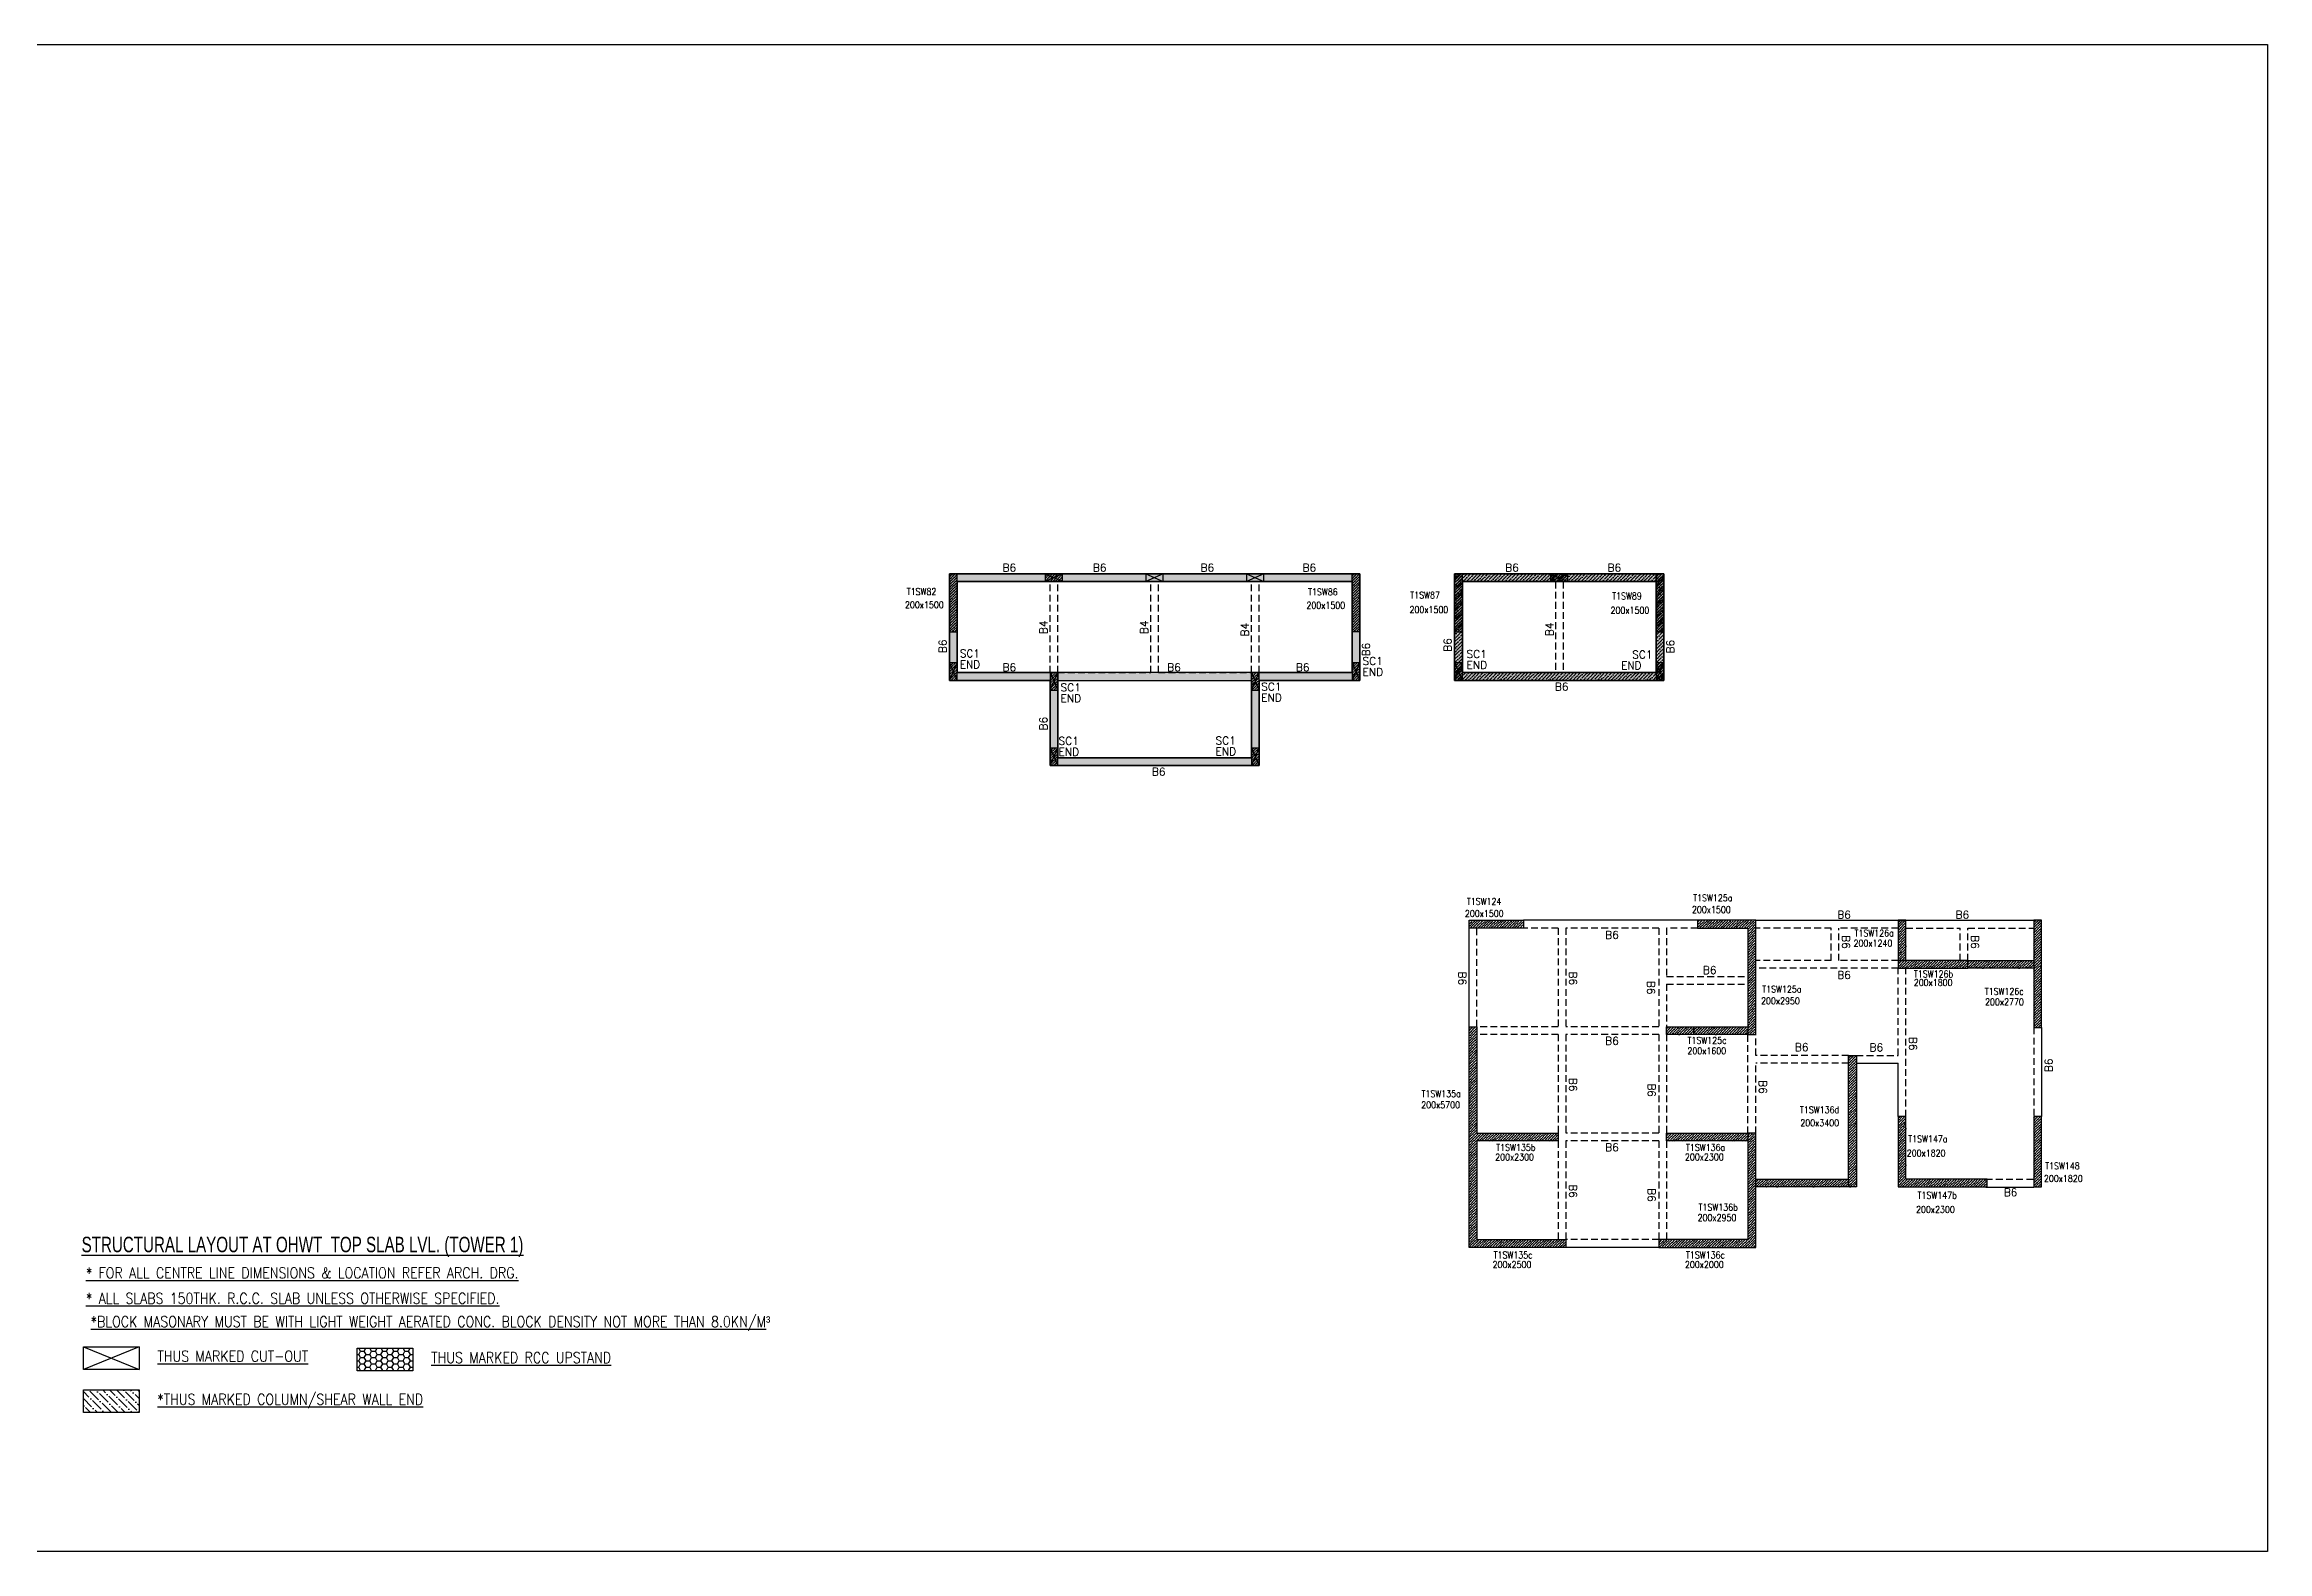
# Model space of a CAD drawing. Header units: millimetres. Extents: x 1078357 to 2594950, y -4969473 to -4636555.
# Drawn here: x 2537538 to 2594950, y -4675934 to -4636994 of the extents above; entities that cross this region are included whole.
import ezdxf

# ---------------------------------------------------------------- set-up
doc = ezdxf.new("R2010")
doc.units = ezdxf.units.MM
doc.header["$PDMODE"] = 35
for name, pattern in [('CENTER', [2, 1.25, -0.25, 0.25, -0.25]), ('CONTINOUS', [0]), ('HIDDEN', [0.375, 0.25, -0.125])]:
    doc.linetypes.add(name, pattern=pattern)
doc.layers.get('0').update_dxf_attribs({"lineweight": 0})
for name, color, linetype in [('B-200x300', 212, 'HIDDEN'), ('B-200x650', 241, 'HIDDEN'), ('NON STR. RCC WALL', 6, 'Continuous'), ('RCC WALL', 6, 'Continuous'), ('S TEXT', 7, 'Continuous'), ('S-COLUMN_SHEAR WALL', 1, 'Continuous'), ('S-CUT OUT', 3, 'Continuous'), ('S-LEGEND', 7, 'Continuous'), ('S.STUB COL', 6, 'Continuous')]:
    doc.layers.add(name, color=color, linetype=linetype)
for name, color, linetype, lineweight in [('Boundary', 40, 'Continuous', 30), ('COL. NO.', 30, 'Continuous', 25), ('COL. SIZE', 7, 'Continuous', 25), ('Origin', 40, 'Continuous', 30), ('RCC UPSTAND', 43, 'Continuous', 30)]:
    doc.layers.add(name, color=color, linetype=linetype, lineweight=lineweight)
doc.styles.add('ROMANS', font='romans.shx', dxfattribs={"width": 0.85})
doc.styles.add('SANSSERIF', font='sas_____.pfb')
pattern_1 = [(45, (2511031.77, -4821952.45), (33.67596, 123.478522), [158.75, -31.75, 0, -31.75])]
pattern_2 = [(45, (3444725.58, -9359796.776), (25.25697034, 92.60889125), [119.0625, -23.8125, 0, -23.8125])]
pattern_3 = [(45, (3444725.58, -9359796.776), (25.25697034, 92.60889125), [119.0625, -23.8125, 0, -23.8125])]
pattern_4 = [(45, (3463934.174, -9366698.59), (25.25697034, 92.60889125), [119.0625, -23.8125, 0, -23.8125])]

msp = doc.modelspace()

# ---------------------------------------------------------------- hatches: boundary and pattern name
at = {"linetype": 'CONTINOUS', "ltscale": 700}
h = msp.add_hatch(dxfattribs=at)
h.set_pattern_fill('ANSI36', color=8, scale=15)
h.set_pattern_definition(pattern_3)
h.paths.add_polyline_path([(2563381.8, -4650673.8), (2563381.8, -4650873.8), (2563831.8, -4650873.8), (2563831.8, -4650673.8)])
h = msp.add_hatch(dxfattribs=at)
h.set_pattern_fill('ANSI36', color=8, scale=15)
h.set_pattern_definition(pattern_3)
h.paths.add_polyline_path([(2576431.8, -4650673.8), (2576431.8, -4650873.8), (2576881.8, -4650873.8), (2576881.8, -4650673.8)])
h = msp.add_hatch(dxfattribs=at)
h.set_pattern_fill('ANSI36', color=8, scale=15)
h.set_pattern_definition(pattern_3)
h.paths.add_polyline_path([(2560906.8, -4653423.8), (2561106.8, -4653423.8), (2561106.8, -4652973.8), (2560906.8, -4652973.8)])
h = msp.add_hatch(dxfattribs=at)
h.set_pattern_fill('ANSI36', color=8, scale=15)
h.set_pattern_definition(pattern_3)
h.paths.add_polyline_path([(2571306.8, -4653423.8), (2571506.8, -4653423.8), (2571506.8, -4652973.8), (2571306.8, -4652973.8)])
h = msp.add_hatch(dxfattribs=at)
h.set_pattern_fill('ANSI36', color=8, scale=15)
h.set_pattern_definition(pattern_3)
h.paths.add_polyline_path([(2573956.8, -4653415.6), (2574156.8, -4653415.6), (2574156.8, -4652965.6), (2573956.8, -4652965.6)])
h = msp.add_hatch(dxfattribs=at)
h.set_pattern_fill('ANSI36', color=8, scale=15)
h.set_pattern_definition(pattern_3)
h.paths.add_polyline_path([(2579156.8, -4653415.6), (2579356.8, -4653415.6), (2579356.8, -4652965.6), (2579156.8, -4652965.6)])
h = msp.add_hatch(dxfattribs=at)
h.set_pattern_fill('ANSI36', color=8, scale=15)
h.set_pattern_definition(pattern_3)
h.paths.add_polyline_path([(2563506.8, -4653673.8), (2563706.8, -4653673.8), (2563706.8, -4653223.8), (2563506.8, -4653223.8)])
h = msp.add_hatch(dxfattribs=at)
h.set_pattern_fill('ANSI36', color=8, scale=15)
h.set_pattern_definition(pattern_3)
h.paths.add_polyline_path([(2568706.8, -4653673.8), (2568906.8, -4653673.8), (2568906.8, -4653223.8), (2568706.8, -4653223.8)])
h = msp.add_hatch(dxfattribs=at)
h.set_pattern_fill('ANSI36', color=8, scale=15)
h.set_pattern_definition(pattern_3)
h.paths.add_polyline_path([(2563506.8, -4655623.8), (2563706.8, -4655623.8), (2563706.8, -4655173.8), (2563506.8, -4655173.8)])
h = msp.add_hatch(dxfattribs=at)
h.set_pattern_fill('ANSI36', color=8, scale=15)
h.set_pattern_definition(pattern_3)
h.paths.add_polyline_path([(2568706.8, -4655623.8), (2568906.8, -4655623.8), (2568906.8, -4655173.8), (2568706.8, -4655173.8)])
at = {"layer": 'RCC UPSTAND'}
h = msp.add_hatch(dxfattribs=at)
h.set_pattern_fill('HONEY', color=8, scale=15, angle=180)
h.set_pattern_definition([(0, (1401235.126, -137933.227), (71.4375, 41.24445968), [47.625, -95.25]), (120, (1401235.126, -137933.227), (-71.43749984, 41.24445995), [47.625, -95.25]), (60, (1401235.126, -137933.227), (1.6e-07, 82.48891962), [-95.25, 47.625])])
h.paths.add_polyline_path([(2571506.8, -4650673.7), (2560906.8, -4650673.7), (2560906.8, -4653423.8), (2563506.8, -4653423.8), (2563506.8, -4655623.7), (2568906.8, -4655623.7), (2568906.8, -4653423.8), (2571506.8, -4653423.8)])
h.paths.add_polyline_path([(2571306.8, -4650873.7), (2561106.8, -4650873.7), (2561106.8, -4653223.8), (2563706.8, -4653223.8), (2563706.8, -4655423.7), (2568706.8, -4655423.7), (2568706.8, -4653223.8), (2571306.8, -4653223.8)], flags=16)
h = msp.add_hatch(dxfattribs=at)
h.set_pattern_fill('HONEY', color=8, scale=15, angle=180)
h.set_pattern_definition([(0, (324910.41, 4546085.913), (71.4375, 41.24445968), [47.625, -95.25]), (120, (324910.41, 4546085.913), (-71.43749984, 41.24445995), [47.625, -95.25]), (60, (324910.41, 4546085.913), (1.6e-07, 82.48891962), [-95.25, 47.625])])
h.paths.add_polyline_path([(2579356.8, -4650673.8), (2573956.8, -4650673.8), (2573956.8, -4653423.8), (2579356.8, -4653423.8)])
h.paths.add_polyline_path([(2579156.8, -4650873.8), (2574156.8, -4650873.8), (2574156.8, -4653223.8), (2579156.8, -4653223.8)], flags=16)
h = msp.add_hatch(dxfattribs=at)
h.set_pattern_fill('HONEY', color=8, scale=30)
h.set_pattern_definition([(0, (2479408.38, -4712661.82), (142.875, 82.48892), [95.25, -190.5]), (120, (2479408.38, -4712661.82), (-142.875, 82.48892), [95.25, -190.5]), (60, (2479408.38, -4712661.82), (3e-07, 164.97784), [-190.5, 95.25])])
h.paths.add_polyline_path([(2545616.7, -4670682), (2547052.2, -4670682), (2547052.2, -4671263.4), (2545616.7, -4671263.4)])
at = {"layer": 'RCC WALL', "ltscale": 700}
h = msp.add_hatch(dxfattribs=at)
h.set_pattern_fill('ANSI36', color=8, scale=20)
h.set_pattern_definition(pattern_1)
h.paths.add_polyline_path([(2568906.7, -4655623.8), (2568906.7, -4653423.9), (2571506.8, -4653423.9), (2571506.8, -4650673.8), (2560906.8, -4650673.8), (2560906.8, -4653423.9), (2563506.8, -4653423.9), (2563506.8, -4655623.8)])
h.paths.add_polyline_path([(2563706.8, -4655423.8), (2563706.8, -4653423.9), (2568706.7, -4653423.9), (2568706.7, -4655423.8)], flags=16)
h.paths.add_polyline_path([(2561106.8, -4650873.8), (2571306.8, -4650873.8), (2571306.8, -4653223.9), (2561106.8, -4653223.9)], flags=16)
h = msp.add_hatch(dxfattribs=at)
h.set_pattern_fill('ANSI36', color=8, scale=20)
h.set_pattern_definition(pattern_1)
h.paths.add_polyline_path([(2573956.8, -4650673.8), (2573956.8, -4653423.8), (2579356.8, -4653423.8), (2579356.8, -4650673.8)])
h.paths.add_polyline_path([(2574156.8, -4650873.8), (2579156.8, -4650873.8), (2579156.8, -4653223.8), (2574156.8, -4653223.8)], flags=16)
at = {"layer": 'S-COLUMN_SHEAR WALL', "lineweight": 25}
h = msp.add_hatch(dxfattribs=at)
h.set_pattern_fill('ANSI36', color=8, scale=15)
h.set_pattern_definition(pattern_4)
h.paths.add_polyline_path([(2561106.8, -4650673.8), (2560906.8, -4650673.8), (2560906.8, -4652173.8), (2561106.8, -4652173.8)])
h = msp.add_hatch(dxfattribs=at)
h.set_pattern_fill('ANSI36', color=8, scale=15)
h.set_pattern_definition(pattern_4)
h.paths.add_polyline_path([(2571306.8, -4650673.8), (2571506.8, -4650673.8), (2571506.8, -4652173.8), (2571306.8, -4652173.8)])
h = msp.add_hatch(dxfattribs=at)
h.set_pattern_fill('ANSI36', color=8, scale=15)
h.set_pattern_definition(pattern_4)
h.paths.add_polyline_path([(2574156.8, -4650673.8), (2573956.8, -4650673.8), (2573956.8, -4652173.8), (2574156.8, -4652173.8)])
h = msp.add_hatch(dxfattribs=at)
h.set_pattern_fill('ANSI36', color=8, scale=15)
h.set_pattern_definition(pattern_4)
h.paths.add_polyline_path([(2579356.8, -4650673.9), (2579156.8, -4650673.9), (2579156.8, -4652173.8), (2579356.8, -4652173.8)])
at = {"layer": 'S-COLUMN_SHEAR WALL', "linetype": 'CENTER', "ltscale": 700}
h = msp.add_hatch(dxfattribs=at)
h.set_pattern_fill('ANSI36', color=8, scale=15)
h.set_pattern_definition(pattern_3)
h.paths.add_polyline_path([(2575731.8, -4659623.9), (2575731.8, -4659823.9), (2574331.8, -4659823.9), (2574331.8, -4659623.9)])
h = msp.add_hatch(dxfattribs=at)
h.set_pattern_fill('ANSI36', color=8, scale=15)
h.set_pattern_definition(pattern_2)
h.paths.add_polyline_path([(2580231.8, -4659823.9), (2581531.8, -4659823.9), (2581531.8, -4662573.9), (2581731.8, -4662573.9), (2581731.8, -4659623.9), (2580231.8, -4659623.9)])
h = msp.add_hatch(dxfattribs=at)
h.set_pattern_fill('ANSI36', color=8, scale=15)
h.set_pattern_definition(pattern_3)
h.paths.add_polyline_path([(2585611.7, -4659623.9), (2585411.7, -4659623.9), (2585411.7, -4660663.9), (2585611.7, -4660663.9)])
h = msp.add_hatch(dxfattribs=at)
h.set_pattern_fill('ANSI36', color=8, scale=15)
h.set_pattern_definition(pattern_3)
h.paths.add_polyline_path([(2589111.8, -4659623.9), (2588911.8, -4659623.9), (2588911.8, -4662393.9), (2589111.8, -4662393.9)])
h = msp.add_hatch(dxfattribs=at)
h.set_pattern_fill('ANSI36', color=8, scale=15)
h.set_pattern_definition(pattern_2)
h.paths.add_polyline_path([(2585411.7, -4660863.9), (2587211.7, -4660863.9), (2587211.7, -4660663.9), (2585411.7, -4660663.9)])
h = msp.add_hatch(dxfattribs=at)
h.set_pattern_fill('ANSI36', color=8, scale=15)
h.set_pattern_definition(pattern_2)
h.paths.add_polyline_path([(2588911.7, -4660663.9), (2588911.7, -4660863.9), (2587211.7, -4660863.9), (2587211.7, -4660663.9)])
h = msp.add_hatch(dxfattribs=at)
h.set_pattern_fill('ANSI36', color=8, scale=15)
h.set_pattern_definition(pattern_3)
h.paths.add_polyline_path([(2576631.8, -4665123.9), (2576631.8, -4665323.9), (2574531.8, -4665323.9), (2574531.8, -4667873.9), (2576831.8, -4667873.9), (2576831.8, -4668073.9), (2574331.8, -4668073.9), (2574331.8, -4662373.9), (2574531.8, -4662373.9), (2574531.8, -4665123.9)])
h = msp.add_hatch(dxfattribs=at)
h.set_pattern_fill('ANSI36', color=8, scale=15)
h.set_pattern_definition(pattern_2)
h.paths.add_polyline_path([(2580131.8, -4662373.9), (2580131.8, -4662573.9), (2579431.7, -4662573.9), (2579431.7, -4662373.9)])
h = msp.add_hatch(dxfattribs=at)
h.set_pattern_fill('ANSI36', color=8, scale=15)
h.set_pattern_definition(pattern_2)
h.paths.add_polyline_path([(2581531.8, -4662373.9), (2581531.8, -4662573.9), (2580131.8, -4662573.9), (2580131.8, -4662373.9)])
h = msp.add_hatch(dxfattribs=at)
h.set_pattern_fill('ANSI36', color=8, scale=15)
h.set_pattern_definition(pattern_2)
h.paths.add_polyline_path([(2584131.8, -4663113.9), (2584131.8, -4666513.9), (2584331.8, -4666513.9), (2584331.8, -4663113.9)])
h = msp.add_hatch(dxfattribs=at)
h.set_pattern_fill('ANSI36', color=8, scale=15)
h.set_pattern_definition(pattern_2)
h.paths.add_polyline_path([(2579231.8, -4668073.9), (2581731.8, -4668073.9), (2581731.8, -4665123.9), (2581531.7, -4665123.8), (2581531.7, -4665323.8), (2581531.7, -4667873.9), (2579231.8, -4667873.9), (2579231.8, -4668073.9)], is_closed=False)
h = msp.add_hatch(dxfattribs=at)
h.set_pattern_fill('ANSI36', color=8, scale=15)
h.set_pattern_definition(pattern_2)
h.paths.add_polyline_path([(2579431.7, -4665123.8), (2581531.7, -4665123.8), (2581531.7, -4665323.8), (2579431.7, -4665323.8)])
h = msp.add_hatch(dxfattribs=at)
h.set_pattern_fill('ANSI36', color=8, scale=15)
h.set_pattern_definition(pattern_3)
h.paths.add_polyline_path([(2585411.7, -4666513.9), (2587711.7, -4666513.9), (2587711.7, -4666313.9), (2585611.7, -4666313.9), (2585611.8, -4664693.9), (2585411.8, -4664693.9)])
h = msp.add_hatch(dxfattribs=at)
h.set_pattern_fill('ANSI36', color=8, scale=15)
h.set_pattern_definition(pattern_3)
h.paths.add_polyline_path([(2589111.8, -4664693.9), (2588911.8, -4664693.9), (2588911.8, -4666513.9), (2589111.8, -4666513.9)])
h = msp.add_hatch(dxfattribs=at)
h.set_pattern_fill('ANSI36', color=8, scale=15)
h.set_pattern_definition(pattern_2)
h.paths.add_polyline_path([(2584131.8, -4666313.9), (2584131.8, -4666513.9), (2581731.8, -4666513.9), (2581731.8, -4666313.9)])
at = {"layer": 'S.STUB COL'}
h = msp.add_hatch(dxfattribs=at)
h.set_pattern_fill('ANSI36', color=8, scale=40, angle=90)
h.set_pattern_definition([(135, (1393861.73, 83124.6), (-246.9570433, 67.351921), [317.5, -63.5, 0, -63.5])])
h.paths.add_polyline_path([(2538545.8, -4671758.7), (2539981.3, -4671758.7), (2539981.3, -4672340.1), (2538545.8, -4672340.1)])

# ---------------------------------------------------------------- linework, layer by layer
at = {"layer": 'B-200x300', "linetype": 'HIDDEN', "ltscale": 700}
for p, q in [((2563506.8, -4653223.9, 0), (2563506.8, -4650873.8, 0)), ((2563706.8, -4653223.9, 0), (2563706.8, -4650873.8, 0)), ((2566106.8, -4653223.9, 0), (2566106.8, -4650873.8, 0)), ((2566306.8, -4653223.9, 0), (2566306.8, -4650873.8, 0)), ((2568706.8, -4653223.9, 0), (2568706.8, -4650873.8, 0)), ((2568906.8, -4653223.9, 0), (2568906.8, -4650873.8, 0)), ((2576556.8, -4650873.8, 0), (2576556.8, -4653223.8, 0)), ((2576756.8, -4650873.8, 0), (2576756.8, -4653223.8, 0))]:
    msp.add_line(p, q, dxfattribs=at)
at = {"layer": 'B-200x650', "linetype": 'CONTINOUS', "ltscale": 700}
for p, q in [((2571306.8, -4650673.8, 0), (2561106.8, -4650673.8, 0)), ((2574156.8, -4650673.8, 0), (2579156.8, -4650673.8, 0)), ((2560906.8, -4652173.8, 0), (2560906.8, -4653423.9, 0)), ((2571506.8, -4653423.9, 0), (2571506.8, -4652173.8, 0)), ((2573956.8, -4652173.8, 0), (2573956.8, -4653423.8, 0)), ((2579356.8, -4652173.8, 0), (2579356.8, -4653423.8, 0)), ((2560906.8, -4653423.9, 0), (2563506.8, -4653423.9, 0)), ((2563506.8, -4655623.8, 0), (2563506.8, -4653423.9, 0)), ((2568906.8, -4655623.8, 0), (2568906.8, -4653423.9, 0)), ((2568906.8, -4653423.9, 0), (2571506.8, -4653423.9, 0)), ((2573956.8, -4653423.8, 0), (2579356.8, -4653423.8, 0)), ((2563506.8, -4655623.8, 0), (2568906.8, -4655623.8, 0)), ((2574331.8, -4662374.6, 0), (2574331.8, -4659824.6, 0)), ((2580231.8, -4659624.6, 0), (2575731.8, -4659624.6, 0)), ((2581731.8, -4659624.6, 0), (2588911.8, -4659624.6, 0)), ((2584331.8, -4663314.6, 0), (2585411.8, -4663314.6, 0)), ((2585411.8, -4664694.6, 0), (2585411.8, -4663314.6, 0)), ((2587671.8, -4666514.6, 0), (2588911.8, -4666514.6, 0)), ((2579231.8, -4668074.6, 0), (2576831.8, -4668074.6, 0))]:
    msp.add_line(p, q, dxfattribs=at)
at = {"layer": 'B-200x650', "linetype": 'HIDDEN', "ltscale": 700}
for p, q in [((2571306.8, -4650873.8, 0), (2561106.8, -4650873.8, 0)), ((2574156.8, -4650873.8, 0), (2579156.8, -4650873.8, 0)), ((2561106.8, -4652173.8, 0), (2561106.8, -4653223.9, 0)), ((2571306.8, -4653223.9, 0), (2571306.8, -4652173.8, 0)), ((2574156.8, -4652173.8, 0), (2574156.8, -4653223.8, 0)), ((2579156.8, -4652173.8, 0), (2579156.8, -4653223.8, 0)), ((2561106.8, -4653223.9, 0), (2563506.8, -4653223.9, 0)), ((2563706.8, -4653223.9, 0), (2566106.8, -4653223.9, 0)), ((2563706.8, -4655423.8, 0), (2563706.8, -4653423.9, 0)), ((2563706.8, -4653423.9, 0), (2568706.8, -4653423.9, 0)), ((2566306.8, -4653223.9, 0), (2568706.8, -4653223.9, 0)), ((2568706.8, -4655173.7, 0), (2568706.8, -4653423.9, 0)), ((2568906.8, -4653223.9, 0), (2571306.8, -4653223.9, 0)), ((2574156.8, -4653223.8, 0), (2576556.8, -4653223.8, 0)), ((2576756.8, -4653223.8, 0), (2579156.8, -4653223.8, 0)), ((2563706.8, -4655423.8, 0), (2568706.8, -4655423.8, 0)), ((2574531.8, -4662374.6, 0), (2574531.8, -4659824.6, 0)), ((2576631.8, -4659824.6, 0), (2575731.8, -4659824.6, 0)), ((2576631.8, -4659824.6, 0), (2576631.8, -4662374.6, 0)), ((2576831.8, -4659824.6, 0), (2576831.8, -4662374.6, 0)), ((2579231.8, -4659824.6, 0), (2576831.8, -4659824.6, 0)), ((2579231.8, -4659824.6, 0), (2579231.8, -4662374.6, 0)), ((2579431.8, -4659824.6, 0), (2579431.8, -4661074.6, 0)), ((2580231.8, -4659824.6, 0), (2579431.8, -4659824.6, 0)), ((2583681.8, -4659824.6, 0), (2581731.8, -4659824.6, 0)), ((2583681.8, -4660664.7, 0), (2583681.8, -4659824.6, 0)), ((2585411.8, -4659824.6, 0), (2583881.8, -4659824.6, 0)), ((2583881.8, -4660664.7, 0), (2583881.8, -4659824.6, 0)), ((2585611.8, -4659824.6, 0), (2587011.8, -4659824.6, 0)), ((2587011.8, -4660664.7, 0), (2587011.8, -4659824.6, 0)), ((2587211.8, -4660664.7, 0), (2587211.8, -4659824.6, 0)), ((2587211.8, -4659824.6, 0), (2588911.8, -4659824.6, 0)), ((2579431.8, -4661074.6, 0), (2581531.8, -4661074.6, 0)), ((2583681.8, -4660664.7, 0), (2581731.8, -4660664.7, 0)), ((2585411.8, -4660864.7, 0), (2581731.8, -4660864.7, 0)), ((2585411.8, -4660664.7, 0), (2583881.8, -4660664.7, 0)), ((2585411.8, -4663114.6, 0), (2585411.8, -4660864.7, 0)), ((2585611.8, -4664694.6, 0), (2585611.8, -4660864.7, 0)), ((2579431.8, -4661274.6, 0), (2579431.8, -4662374.6, 0)), ((2579431.8, -4661274.6, 0), (2581531.8, -4661274.6, 0)), ((2576631.8, -4662374.6, 0), (2574531.8, -4662374.6, 0)), ((2579231.8, -4662374.6, 0), (2576831.8, -4662374.6, 0)), ((2576631.8, -4662574.6, 0), (2574531.8, -4662574.6, 0)), ((2576631.8, -4662574.6, 0), (2576631.8, -4665124.6, 0)), ((2576831.8, -4662574.6, 0), (2576831.8, -4665124.6, 0)), ((2579231.8, -4662574.6, 0), (2576831.8, -4662574.6, 0)), ((2579231.8, -4662574.6, 0), (2579231.8, -4665124.6, 0)), ((2579431.8, -4662574.6, 0), (2579431.8, -4665124.6, 0)), ((2581531.8, -4665124.6, 0), (2581531.8, -4662574.6, 0)), ((2581731.8, -4663114.6, 0), (2581731.8, -4662574.6, 0)), ((2588911.8, -4662394.6, 0), (2588911.8, -4664694.6, 0)), ((2584131.8, -4663114.6, 0), (2581731.8, -4663114.6, 0)), ((2584131.8, -4663314.6, 0), (2581731.8, -4663314.6, 0)), ((2581731.8, -4665124.6, 0), (2581731.8, -4663314.6, 0)), ((2584331.8, -4663114.6, 0), (2585411.8, -4663114.6, 0)), ((2579231.8, -4665124.6, 0), (2576831.8, -4665124.6, 0)), ((2576631.8, -4665324.6, 0), (2576631.8, -4667874.6, 0)), ((2576831.8, -4665324.6, 0), (2576831.8, -4667914.6, 0)), ((2579231.8, -4665324.6, 0), (2576831.8, -4665324.6, 0)), ((2579231.8, -4665324.6, 0), (2579231.8, -4667914.6, 0)), ((2579431.8, -4665324.6, 0), (2579431.8, -4667874.6, 0)), ((2587671.8, -4666314.6, 0), (2588911.8, -4666314.6, 0)), ((2579231.8, -4667874.6, 0), (2576831.8, -4667874.6, 0))]:
    msp.add_line(p, q, dxfattribs=at)
at = {"layer": 'B-200x650', "linetype": 'Continuous', "ltscale": 700}
msp.add_line((2589111.8, -4662394.6, 0), (2589111.8, -4664694.6, 0), dxfattribs=at)
at = {"layer": 'Boundary', "ltscale": 700, "elevation": 0}
msp.add_lwpolyline([(2498978, -4636994.1), (2594949.6, -4636994.1), (2594949.6, -4675933.7), (2498978, -4675933.7)], close=True, dxfattribs=at)
at = {"layer": 'NON STR. RCC WALL', "elevation": 0}
for points in [[(2588911.7, -4660663.9), (2588911.7, -4660863.9), (2587211.7, -4660863.9), (2587211.7, -4660663.9)], [(2580131.8, -4662373.9), (2580131.8, -4662573.9), (2579431.7, -4662573.9), (2579431.7, -4662373.9)], [(2584131.8, -4666313.9), (2584131.8, -4666513.9), (2581731.8, -4666513.9), (2581731.8, -4666313.9)]]:
    msp.add_lwpolyline(points, close=True, dxfattribs=at)
at = {"layer": 'Origin', "ltscale": 700}
msp.add_point((2581531.7, -4667873.9, 0), dxfattribs=at)
at = {"layer": 'RCC UPSTAND', "color": 1, "elevation": 0}
msp.add_lwpolyline([(2571506.8, -4650673.7), (2560906.8, -4650673.7), (2560906.8, -4653423.8), (2563506.8, -4653423.8), (2563506.8, -4655623.7), (2568906.8, -4655623.7), (2568906.8, -4653423.8), (2571506.8, -4653423.8), (2571506.8, -4650673.7)], dxfattribs=at)
for points in [[(2571306.8, -4650873.7), (2561106.8, -4650873.7), (2561106.8, -4653223.8), (2563706.8, -4653223.8), (2563706.8, -4655423.7), (2568706.8, -4655423.7), (2568706.8, -4653223.8), (2571306.8, -4653223.8)], [(2579356.8, -4650673.8), (2573956.8, -4650673.8), (2573956.8, -4653423.8), (2579356.8, -4653423.8)], [(2579156.8, -4650873.8), (2574156.8, -4650873.8), (2574156.8, -4653223.8), (2579156.8, -4653223.8)]]:
    msp.add_lwpolyline(points, close=True, dxfattribs=at)
at = {"layer": 'RCC WALL', "ltscale": 700, "elevation": 0}
for points in [[(2568906.7, -4655623.8), (2563506.8, -4655623.8), (2563506.8, -4653423.9), (2560906.8, -4653423.9), (2560906.8, -4650673.8), (2571506.8, -4650673.8), (2571506.8, -4653423.9), (2568906.7, -4653423.9)], [(2561106.8, -4650873.8), (2571306.8, -4650873.8), (2571306.8, -4653223.9), (2561106.8, -4653223.9)], [(2573956.8, -4650673.8), (2579356.8, -4650673.8), (2579356.8, -4653423.8), (2573956.8, -4653423.8)], [(2574156.8, -4650873.8), (2579156.8, -4650873.8), (2579156.8, -4653223.8), (2574156.8, -4653223.8)], [(2563706.8, -4655423.8), (2563706.8, -4653423.9), (2568706.7, -4653423.9), (2568706.7, -4655423.8)]]:
    msp.add_lwpolyline(points, close=True, dxfattribs=at)
at = {"layer": 'S-COLUMN_SHEAR WALL', "color": 1, "lineweight": 25, "extrusion": (1.00316e-06, 1.91639e-11, 1), "elevation": 2.6}
for points in [[(2561106.8, -4650673.8), (2560906.8, -4650673.8), (2560906.8, -4652173.8), (2561106.8, -4652173.8)], [(2574156.8, -4650673.8), (2573956.8, -4650673.8), (2573956.8, -4652173.8), (2574156.8, -4652173.8)], [(2579356.8, -4650673.9), (2579156.8, -4650673.9), (2579156.8, -4652173.8), (2579356.8, -4652173.8)]]:
    msp.add_lwpolyline(points, close=True, dxfattribs=at)
at = {"layer": 'S-COLUMN_SHEAR WALL', "color": 1, "lineweight": 25, "extrusion": (-1.00316e-06, 2.11765e-11, 1), "elevation": -2.6}
for points in [[(2571306.8, -4650673.8), (2571506.8, -4650673.8), (2571506.8, -4652173.8), (2571306.8, -4652173.8)], [(2579156.8, -4650673.9), (2579356.8, -4650673.9), (2579356.8, -4652173.8), (2579156.8, -4652173.8)]]:
    msp.add_lwpolyline(points, close=True, dxfattribs=at)
at = {"layer": 'S-COLUMN_SHEAR WALL', "color": 1, "lineweight": 25, "elevation": 0}
for points in [[(2575731.8, -4659623.9), (2575731.8, -4659823.9), (2574331.8, -4659823.9), (2574331.8, -4659623.9)], [(2585611.7, -4659623.9), (2585411.7, -4659623.9), (2585411.7, -4660663.9), (2585611.7, -4660663.9)], [(2589111.8, -4659623.9), (2588911.8, -4659623.9), (2588911.7, -4662393.9), (2589111.7, -4662393.9)], [(2585411.7, -4660863.9), (2587211.7, -4660863.9), (2587211.7, -4660663.9), (2585411.7, -4660663.9)], [(2576631.8, -4665123.9), (2576631.8, -4665323.9), (2574531.8, -4665323.9), (2574531.8, -4667873.9), (2576831.8, -4667873.9), (2576831.8, -4668073.9), (2574331.8, -4668073.9), (2574331.8, -4662373.9), (2574531.8, -4662373.9), (2574531.8, -4665123.9)], [(2581531.8, -4662373.9), (2581531.8, -4662573.9), (2580131.8, -4662573.9), (2580131.8, -4662373.9)], [(2584131.8, -4663113.9), (2584331.8, -4663113.9), (2584331.8, -4666513.9), (2584131.8, -4666513.9)], [(2579431.7, -4665123.8), (2581531.7, -4665123.8), (2581531.7, -4665323.8), (2579431.7, -4665323.8)], [(2585411.7, -4666513.9), (2587711.7, -4666513.9), (2587711.7, -4666313.9), (2585611.7, -4666313.9), (2585611.8, -4664693.9), (2585411.8, -4664693.9)], [(2589111.8, -4664693.9), (2588911.8, -4664693.9), (2588911.8, -4666513.9), (2589111.8, -4666513.9)]]:
    msp.add_lwpolyline(points, close=True, dxfattribs=at)
for points in [[(2580231.8, -4659823.9), (2581531.8, -4659823.9), (2581531.8, -4662573.9), (2581731.8, -4662573.9), (2581731.8, -4659623.9), (2580231.8, -4659623.9), (2580231.8, -4659823.9)], [(2579231.8, -4668073.9), (2581731.8, -4668073.9), (2581731.8, -4665123.9), (2581531.7, -4665123.8), (2581531.7, -4667873.9), (2579231.8, -4667873.9), (2579231.8, -4668073.9)]]:
    msp.add_lwpolyline(points, dxfattribs=at)
at = {"layer": 'S-CUT OUT', "ltscale": 1000}
for p, q in [((2538545.8, -4670645.3, 0.2), (2539981.3, -4671226.6, 0.2)), ((2539981.3, -4670645.3, 0.2), (2538545.8, -4671226.6, 0.2))]:
    msp.add_line(p, q, dxfattribs=at)
at = {"layer": 'S-CUT OUT', "ltscale": 1000, "elevation": 0.2}
msp.add_lwpolyline([(2538545.8, -4670645.3), (2539981.3, -4670645.3), (2539981.3, -4671226.6), (2538545.8, -4671226.6)], close=True, dxfattribs=at)
at = {"layer": 'S-LEGEND', "color": 1, "linetype": 'Continuous'}
for points, elevation in [([(2545616.7, -4670682), (2547052.2, -4670682), (2547052.2, -4671263.4), (2545616.7, -4671263.4)], 0), ([(2538545.8, -4671758.7), (2539981.3, -4671758.7), (2539981.3, -4672340.1), (2538545.8, -4672340.1)], 0.2)]:
    msp.add_lwpolyline(points, close=True, dxfattribs=dict(at, elevation=elevation))
at = {"layer": 'S.STUB COL', "color": 5, "linetype": 'CENTER', "ltscale": 700}
for p, q in [((2563381.8, -4650673.8, 0), (2563831.8, -4650873.8, 0)), ((2563831.8, -4650673.8, 0), (2563381.8, -4650873.8, 0)), ((2565981.8, -4650673.8, 0), (2566431.8, -4650873.8, 0)), ((2566431.8, -4650673.8, 0), (2565981.8, -4650873.8, 0)), ((2565981.8, -4650673.8, 0), (2566431.8, -4650873.8, 0)), ((2566431.8, -4650673.8, 0), (2565981.8, -4650873.8, 0)), ((2568581.8, -4650673.8, 0), (2569031.8, -4650873.8, 0)), ((2569031.8, -4650673.8, 0), (2568581.8, -4650873.8, 0)), ((2568581.8, -4650673.8, 0), (2569031.8, -4650873.8, 0)), ((2569031.8, -4650673.8, 0), (2568581.8, -4650873.8, 0)), ((2576431.8, -4650673.8, 0), (2576881.8, -4650873.8, 0)), ((2576881.8, -4650673.8, 0), (2576431.8, -4650873.8, 0)), ((2560906.8, -4653423.8, 0), (2561106.8, -4652973.8, 0)), ((2560906.8, -4652973.8, 0), (2561106.8, -4653423.8, 0)), ((2571306.8, -4653423.8, 0), (2571506.8, -4652973.8, 0)), ((2571306.8, -4652973.8, 0), (2571506.8, -4653423.8, 0)), ((2573956.8, -4653423.8, 0), (2574156.8, -4652973.8, 0)), ((2573956.8, -4652973.8, 0), (2574156.8, -4653423.8, 0)), ((2579156.8, -4653423.8, 0), (2579356.8, -4652973.8, 0)), ((2579156.8, -4652973.8, 0), (2579356.8, -4653423.8, 0)), ((2563506.8, -4653673.8, 0), (2563706.8, -4653223.8, 0)), ((2563506.8, -4653223.8, 0), (2563706.8, -4653673.8, 0)), ((2568706.8, -4653673.8, 0), (2568906.8, -4653223.8, 0)), ((2568706.8, -4653223.8, 0), (2568906.8, -4653673.8, 0)), ((2563506.8, -4655623.8, 0), (2563706.8, -4655173.8, 0)), ((2563506.8, -4655173.8, 0), (2563706.8, -4655623.8, 0)), ((2568706.8, -4655623.8, 0), (2568906.8, -4655173.8, 0)), ((2568706.8, -4655173.8, 0), (2568906.8, -4655623.8, 0))]:
    msp.add_line(p, q, dxfattribs=at)
at = {"layer": 'S.STUB COL', "color": 5, "linetype": 'CENTER', "ltscale": 700, "elevation": 0}
for points in [[(2563381.8, -4650673.8), (2563381.8, -4650873.8), (2563831.8, -4650873.8), (2563831.8, -4650673.8)], [(2565981.8, -4650673.8), (2565981.8, -4650873.8), (2566431.8, -4650873.8), (2566431.8, -4650673.8)], [(2565981.8, -4650673.8), (2565981.8, -4650873.8), (2566431.8, -4650873.8), (2566431.8, -4650673.8)], [(2568581.8, -4650673.8), (2568581.8, -4650873.8), (2569031.8, -4650873.8), (2569031.8, -4650673.8)], [(2568581.8, -4650673.8), (2568581.8, -4650873.8), (2569031.8, -4650873.8), (2569031.8, -4650673.8)], [(2576431.8, -4650673.8), (2576431.8, -4650873.8), (2576881.8, -4650873.8), (2576881.8, -4650673.8)], [(2560906.8, -4653423.8), (2561106.8, -4653423.8), (2561106.8, -4652973.8), (2560906.8, -4652973.8)], [(2571306.8, -4653423.8), (2571506.8, -4653423.8), (2571506.8, -4652973.8), (2571306.8, -4652973.8)], [(2573956.8, -4653423.8), (2574156.8, -4653423.8), (2574156.8, -4652973.8), (2573956.8, -4652973.8)], [(2579156.8, -4653423.8), (2579356.8, -4653423.8), (2579356.8, -4652973.8), (2579156.8, -4652973.8)], [(2563506.8, -4653673.8), (2563706.8, -4653673.8), (2563706.8, -4653223.8), (2563506.8, -4653223.8)], [(2568706.8, -4653673.8), (2568906.8, -4653673.8), (2568906.8, -4653223.8), (2568706.8, -4653223.8)], [(2563506.8, -4655623.8), (2563706.8, -4655623.8), (2563706.8, -4655173.8), (2563506.8, -4655173.8)], [(2568706.8, -4655623.8), (2568906.8, -4655623.8), (2568906.8, -4655173.8), (2568706.8, -4655173.8)]]:
    msp.add_lwpolyline(points, close=True, dxfattribs=at)

# ---------------------------------------------------------------- texts
at = {"layer": 'B-200x300', "linetype": 'HIDDEN', "ltscale": 500, "style": 'ROMANS'}
for p in [(2563437.7, -4652233.2, -2.7), (2566037.7, -4652233.2, -2.7)]:
    msp.add_text('B4', height=200, rotation=89.999056, dxfattribs=at).set_placement(p)
at = {"layer": 'B-200x300', "linetype": 'HIDDEN', "ltscale": 700, "style": 'ROMANS'}
for p in [(2568637.7, -4652290.8, -2.7), (2576506, -4652283.4, -2.7)]:
    msp.add_text('B4', height=200, rotation=89.999056, dxfattribs=at).set_placement(p)
at = {"layer": 'B-200x650', "linetype": 'HIDDEN', "ltscale": 500, "style": 'ROMANS'}
for rotation, p in [(359.999056, (2562279.2, -4650611.1, -2.7)), (359.999056, (2564616.4, -4650611.1, -2.7)), (359.999056, (2567392.7, -4650611.1, -2.7)), (359.999056, (2570027.3, -4650611.1, -2.7)), (359.999056, (2575259.5, -4650611.1, -2.7)), (359.999056, (2577906.5, -4650611.1, -2.7)), (89.999056, (2560837.7, -4652720.2, -2.7)), (89.999056, (2571766.5, -4652803.3, -2.7)), (89.999056, (2573875.2, -4652683.8, -2.7)), (89.999056, (2579624.6, -4652728.8, -2.7)), (359.999056, (2562279.2, -4653187.3, -2.7)), (359.999056, (2566533.2, -4653187.3, -2.7)), (359.999056, (2569857.4, -4653187.3, -2.7)), (359.999056, (2576543.9, -4653686.7, -2.7)), (89.999056, (2563437.7, -4654722.2, -2.7)), (359.999056, (2566135.1, -4655886.1, -2.7)), (359.999056, (2583840, -4659580.8, -2.7)), (359.999056, (2586891.9, -4659580.8, -2.7)), (359.999056, (2577844.6, -4660100.4, -2.7)), (269.999056, (2583965.7, -4660005.9, -2.7)), (269.999056, (2587295.7, -4660005.9, -2.7)), (269.999056, (2574057.4, -4660945.9, -2.7)), (269.999056, (2576915.7, -4660945.9, -2.7)), (269.999056, (2578929.5, -4661191.1, -2.7)), (359.999056, (2580365, -4661011.7, -2.7)), (359.999056, (2583840, -4661138.2, -2.7)), (359.999056, (2577844.6, -4662838.2, -2.7)), (359.999056, (2582746.3, -4663001.6, -2.7)), (359.999056, (2584670.1, -4663009.5, -2.7)), (89.999056, (2589396.9, -4663549.7, -2.7)), (269.999056, (2576915.7, -4663695.9, -2.7)), (269.999056, (2578941.9, -4663836.8, -2.7)), (359.999056, (2577844.6, -4665588.2, -2.7)), (269.999056, (2576915.7, -4666445.9, -2.7)), (269.999056, (2578943.9, -4666545.5, -2.7))]:
    msp.add_text('B6', height=200, rotation=rotation, dxfattribs=at).set_placement(p)
at = {"layer": 'B-200x650', "linetype": 'HIDDEN', "ltscale": 700, "style": 'ROMANS'}
for p in [(2585695.7, -4662634.5, -2.7), (2581815.7, -4663756.2, -2.7)]:
    msp.add_text('B6', height=200, rotation=269.999056, dxfattribs=at).set_placement(p)
at = {"layer": 'B-200x650', "linetype": 'CONTINOUS', "ltscale": 700, "style": 'ROMANS'}
msp.add_text('B6', height=200, rotation=359.999056, dxfattribs=at).set_placement((2588136, -4666753.4, -2.7))
at = {"layer": 'COL. NO.', "linetype": 'Continuous', "style": 'ROMANS', "width": 0.85}
for s, p in [('T1SW82', (2559805.5, -4651218.7, -320.4)), ('T1SW86', (2570171.2, -4651227.1, -320.4)), ('T1SW87', (2572810.7, -4651309.7, -320.4)), ('T1SW89', (2578023.9, -4651332.4, -320.4)), ('T1SW124', (2574269.9, -4659223.2, -320.4)), ('T1SW125a', (2580115.7, -4659132.6, -320.4)), ('T1SW126a', (2584282.7, -4660041.9, -320.4)), ('T1SW126b', (2585817.2, -4661098, -320.4)), ('T1SW125a', (2581900.2, -4661490.9, -320.4)), ('T1SW126c', (2587646, -4661548.6, -320.4)), ('T1SW125c', (2579970.2, -4662814.6, -320.4)), ('T1SW135a', (2573099.9, -4664192.4, -640.8)), ('T1SW136d', (2582873.8, -4664607, 0)), ('T1SW147a', (2585670.8, -4665360.2, -320.4)), ('T1SW135b', (2575030.4, -4665580.8, -320.4)), ('T1SW136a', (2579930.4, -4665580.7, -320.4)), ('T1SW148', (2589205.8, -4666057.5, -320.4)), ('T1SW136b', (2580255.6, -4667125.9, -320.4)), ('T1SW147b', (2585911, -4666816.6, -320.4)), ('T1SW135c', (2574963.8, -4668359.2, -320.4)), ('T1SW136c', (2579930.3, -4668359.2, -320.4))]:
    msp.add_text(s, height=175, dxfattribs=at).set_placement(p)
at = {"layer": 'COL. SIZE', "linetype": 'Continuous', "style": 'ROMANS', "width": 0.85}
for s, p in [('200x1500', (2559761.3, -4651560.3, -320.4)), ('200x1500', (2570129, -4651572.9, -320.4)), ('200x1500', (2572790.7, -4651683.8, -320.4)), ('200x1500', (2577982.5, -4651701.2, -320.4)), ('200x1500', (2574220.8, -4659536.7, -320.4)), ('200x1500', (2580085.6, -4659436, -320.4)), ('200x1240', (2584258.7, -4660303.1, -320.4)), ('200x1800', (2585813.7, -4661320.8, -320.4)), ('200x2950', (2581870, -4661794.3, -320.4)), ('200x2770', (2587654.8, -4661820.6, -320.4)), ('200x1600', (2579968.2, -4663084.7, -320.4)), ('200x5700', (2573093.6, -4664481.2, -640.8)), ('200x3400', (2582884.3, -4664946.2, 0)), ('200x2300', (2575003.6, -4665828.6, -320.4)), ('200x2300', (2579903.6, -4665828.5, -320.4)), ('200x1820', (2585632.4, -4665726.6, -320.4)), ('200x1820', (2589175, -4666382.4, -320.4)), ('200x2950', (2580232.1, -4667394.5, -320.4)), ('200x2300', (2585872.6, -4667183.1, -320.4)), ('200x2500', (2574937.1, -4668607, -320.4)), ('200x2000', (2579903.5, -4668607, -320.4))]:
    msp.add_text(s, height=175, dxfattribs=at).set_placement(p)
at = {"layer": 'S TEXT', "linetype": 'HIDDEN', "ltscale": 500, "style": 'ROMANS'}
for s, p in [('SC1', (2561174.6, -4652830.2, -2.7)), ('END', (2561174.6, -4653113.8, -2.7)), ('SC1', (2571578.7, -4653024.3, -2.7)), ('END', (2571578.7, -4653307.9, -2.7)), ('SC1', (2574262.6, -4652845.4, -2.7)), ('END', (2574262.6, -4653128.9, -2.7)), ('END', (2578253.5, -4653140.3, -2.7)), ('SC1', (2578540.6, -4652856.7, -2.7)), ('SC1', (2563776.2, -4653707.6, -2.7)), ('SC1', (2568961.6, -4653688.3, -2.7)), ('END', (2568961.6, -4653971.9, -2.7)), ('END', (2563776.2, -4653991.2, -2.7)), ('SC1', (2563730.1, -4655087.7, -2.7)), ('SC1', (2567780.6, -4655078.8, -2.7)), ('END', (2563730.1, -4655371.3, -2.7)), ('END', (2567780.6, -4655362.3, -2.7))]:
    msp.add_text(s, height=200, rotation=359.999056, dxfattribs=at).set_placement(p)
at = {"layer": 'S TEXT', "color": 1, "extrusion": (-1.33677e-08, 3.74197e-09, 1), "style": 'SANSSERIF', "width": 0.7}
msp.add_text('%%USTRUCTURAL LAYOUT AT OHWT  TOP SLAB LVL. (TOWER 1)', height=400, dxfattribs=at).set_placement((2538497.8, -4668200, 0.2))
at = {"layer": 'S-LEGEND', "color": 0, "linetype": 'Continuous', "style": 'ROMANS', "width": 0.85}
for s, p in [('%%U* FOR ALL CENTRE LINE DIMENSIONS & LOCATION REFER ARCH. DRG.', (2538609.9, -4668874.1, 0.2)), ('%%U* ALL SLABS 150THK. R.C.C. SLAB UNLESS OTHERWISE SPECIFIED.', (2538609.9, -4669532.5, 0.2)), ('%%UTHUS MARKED CUT-OUT', (2540456.4, -4671025.4, 0.2)), ('%%UTHUS MARKED RCC UPSTAND', (2547527.3, -4671062.1, 0)), ('%%U*THUS MARKED COLUMN/SHEAR WALL END', (2540456.4, -4672138.8, 0.2))]:
    msp.add_text(s, height=280.28, dxfattribs=at).set_placement(p)
at = {"layer": 'S-LEGEND', "color": 0, "linetype": 'Continuous', "insert": (2538733.3, -4670227.3, 0.2), "char_height": 280.2804, "width": 26415.119, "attachment_point": 7, "style": 'ROMANS'}
msp.add_mtext('{\\L*BLOCK MASONARY MUST BE WITH LIGHT WEIGHT AERATED CONC. BLOCK DENSITY NOT MORE THAN 8.0KN/M\\fArial|b0|i0|c0|p34;\\l³}', dxfattribs=at)

doc.saveas('drawing.dxf')
